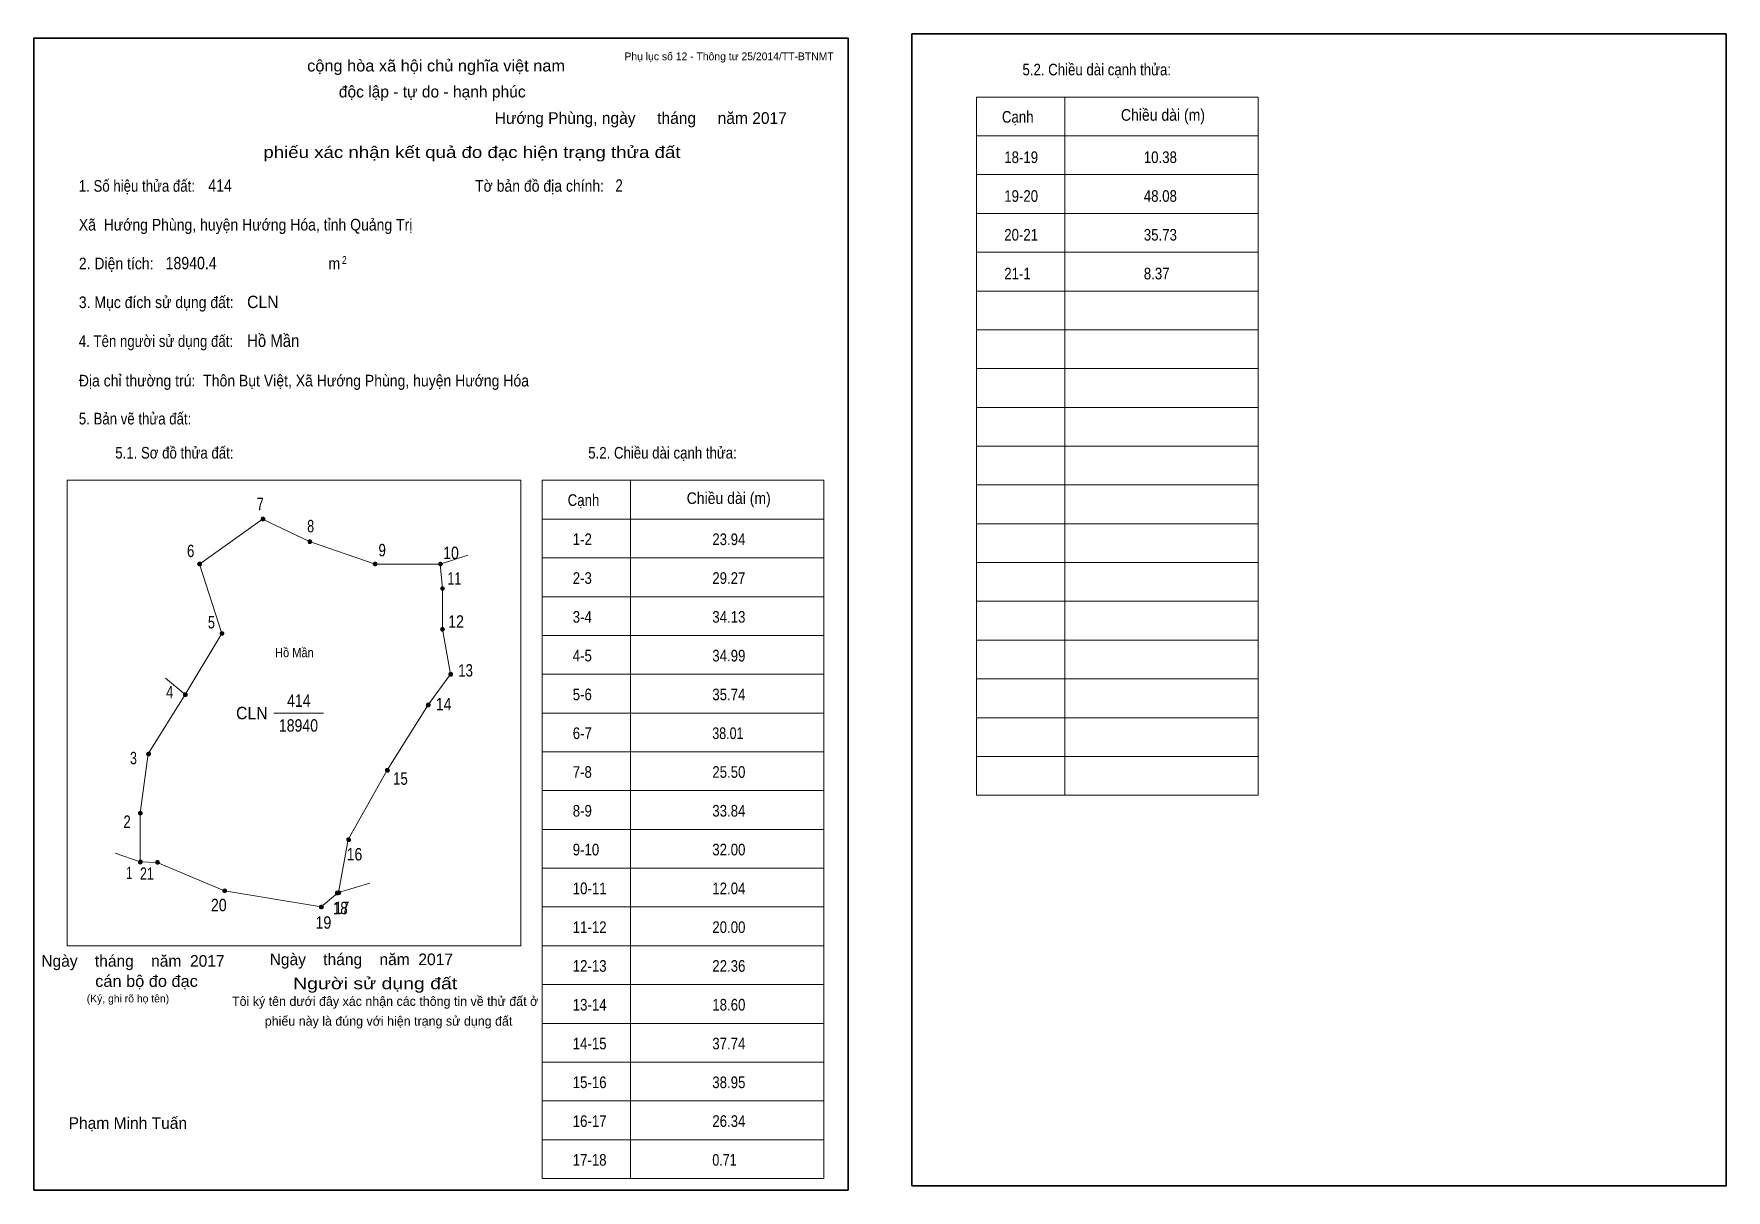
# Model space of a CAD drawing. Header units: centimetres. Extents: x 0 to 43.6, y 0 to 29.8.
import ezdxf
from ezdxf.enums import TextEntityAlignment as Align

# ---------------------------------------------------------------- set-up
doc = ezdxf.new("R2010")
doc.units = ezdxf.units.CM
doc.header["$LTSCALE"] = 0.12
for name, color, linetype in [('30', 7, 'Continuous'), ('34', 7, 'Continuous'), ('62', 7, 'Continuous')]:
    doc.layers.add(name, color=color, linetype=linetype)
for name, color, linetype, lineweight in [('32', 7, 'Continuous', 13), ('33', 7, 'Continuous', 13), ('61', 7, 'Continuous', 13), ('63', 7, 'Continuous', 13)]:
    doc.layers.add(name, color=color, linetype=linetype, lineweight=lineweight)

msp = doc.modelspace()

# ---------------------------------------------------------------- hatches: boundary and pattern name
at = {"layer": '32'}
for points in [[(5.9576, 17.3003, 1), (5.8576, 17.3003, 1)], [(7.1686, 16.7211, 1), (7.0686, 16.7211, 1)], [(4.3254, 16.1419, 1), (4.2254, 16.1419, 1)], [(8.8534, 16.1419, 1), (8.7534, 16.1419, 1)], [(10.5382, 16.1419, 1), (10.4382, 16.1419, 1)], [(10.5909, 15.5101, 1), (10.4909, 15.5101, 1)], [(10.5909, 14.4571, 1), (10.4909, 14.4571, 1)], [(4.9046, 14.3518, 1), (4.8046, 14.3518, 1)], [(10.8015, 13.2988, 1), (10.7015, 13.2988, 1)], [(3.9568, 12.7723, 1), (3.8568, 12.7723, 1)], [(10.2223, 12.509, 1), (10.1223, 12.509, 1)], [(3.0091, 11.2454, 1), (2.9091, 11.2454, 1)], [(9.1693, 10.8242, 1), (9.0693, 10.8242, 1)], [(2.7985, 9.7185, 1), (2.6985, 9.7185, 1)], [(8.1689, 9.0341, 1), (8.0689, 9.0341, 1)], [(2.7985, 8.4581, 1), (2.6985, 8.4581, 1)], [(3.2392, 8.4507, 1), (3.1392, 8.4507, 1)], [(4.9709, 7.7162, 1), (4.8709, 7.7162, 1)], [(7.8799, 7.6599, 1), (7.7799, 7.6599, 1)], [(7.9157, 7.6704, 1), (7.8157, 7.6704, 1)], [(7.4681, 7.3003, 1), (7.3681, 7.3003, 1)]]:
    msp.add_hatch(color=256, dxfattribs=at).paths.add_polyline_path(points)

# ---------------------------------------------------------------- linework, layer by layer
for centre in [(5.9076, 17.3003), (7.1186, 16.7211), (4.2754, 16.1419), (8.8034, 16.1419), (10.4882, 16.1419), (10.5409, 15.5101), (10.5409, 14.4571), (4.8546, 14.3518), (10.7515, 13.2988), (3.9068, 12.7723), (10.1723, 12.509), (2.9591, 11.2454), (9.1193, 10.8242), (2.7485, 9.7185), (8.1189, 9.0341), (2.7485, 8.4581), (3.1892, 8.4507), (4.9209, 7.7162), (7.8299, 7.6599), (7.8657, 7.6704), (7.4181, 7.3003)]:
    msp.add_circle(centre, 0.05, dxfattribs=at)
at = {"layer": '33'}
msp.add_line((6.19, 12.3), (7.47, 12.3), dxfattribs=at)
at = {"layer": '61'}
for p, q in [((10.48, 16.14), (11.19, 16.37)), ((3.9, 12.78), (3.4, 13.2)), ((2.74, 8.46), (2.1, 8.69)), ((7.86, 7.67), (8.67, 7.91))]:
    msp.add_line(p, q, dxfattribs=at)
for points in [[(10.48, 16.14), (8.8, 16.14), (7.11, 16.72), (5.9, 17.3), (4.27, 16.14), (4.85, 14.35), (3.9, 12.78)], [(7.86, 7.67), (8.11, 9.04), (9.11, 10.83), (10.17, 12.51), (10.75, 13.3), (10.54, 14.46), (10.54, 15.51), (10.48, 16.14)], [(3.9, 12.78), (2.95, 11.25), (2.74, 9.72), (2.74, 8.46)], [(2.74, 8.46), (3.18, 8.45), (4.92, 7.72), (7.41, 7.3), (7.83, 7.66), (7.86, 7.67)]]:
    msp.add_lwpolyline(points, dxfattribs=at)
at = {"layer": '63'}
for p, q in [((24.31, 28.18), (31.58, 28.18)), ((24.31, 10.18), (24.31, 28.18)), ((26.59, 10.18), (26.59, 28.18)), ((31.58, 10.18), (31.58, 28.18)), ((24.31, 27.18), (31.58, 27.18)), ((24.31, 26.18), (31.58, 26.18)), ((24.31, 25.18), (31.58, 25.18)), ((24.31, 24.18), (31.58, 24.18)), ((24.31, 23.18), (31.58, 23.18)), ((24.31, 22.18), (31.58, 22.18)), ((24.31, 21.18), (31.58, 21.18)), ((24.31, 20.18), (31.58, 20.18)), ((24.31, 19.18), (31.58, 19.18)), ((0.86, 18.3), (12.56, 18.3)), ((0.86, 6.3), (0.86, 18.3)), ((12.56, 6.3), (12.56, 18.3)), ((13.11, 18.3), (20.38, 18.3)), ((13.11, 0.3), (13.11, 18.3)), ((15.39, 0.3), (15.39, 18.3)), ((20.38, 0.3), (20.38, 18.3)), ((24.31, 18.18), (31.58, 18.18)), ((13.11, 17.3), (20.38, 17.3)), ((24.31, 17.18), (31.58, 17.18)), ((13.11, 16.3), (20.38, 16.3)), ((24.31, 16.18), (31.58, 16.18)), ((13.11, 15.3), (20.38, 15.3)), ((24.31, 15.18), (31.58, 15.18)), ((13.11, 14.3), (20.38, 14.3)), ((24.31, 14.18), (31.58, 14.18)), ((13.11, 13.3), (20.38, 13.3)), ((24.31, 13.18), (31.58, 13.18)), ((13.11, 12.3), (20.38, 12.3)), ((24.31, 12.18), (31.58, 12.18)), ((24.31, 12.18), (31.58, 12.18)), ((13.11, 11.3), (20.38, 11.3)), ((24.31, 11.18), (31.58, 11.18)), ((13.11, 10.3), (20.38, 10.3)), ((24.31, 10.18), (31.58, 10.18)), ((13.11, 9.3), (20.38, 9.3)), ((13.11, 8.3), (20.38, 8.3)), ((13.11, 7.3), (20.38, 7.3)), ((0.86, 6.3), (12.56, 6.3)), ((13.11, 6.3), (20.38, 6.3)), ((13.11, 5.3), (20.38, 5.3)), ((13.11, 4.3), (20.38, 4.3)), ((13.11, 3.3), (20.38, 3.3)), ((13.11, 2.3), (20.38, 2.3)), ((13.11, 2.3), (20.38, 2.3)), ((13.11, 1.3), (20.38, 1.3)), ((13.11, 0.3), (20.38, 0.3))]:
    msp.add_line(p, q, dxfattribs=at)
at = {"layer": '63', "lineweight": 35}
for points in [[(0, 0), (0, 29.7), (21, 29.7), (21, 0)], [(22.65, 0.11), (22.65, 29.81), (43.65, 29.81), (43.65, 0.11)]]:
    msp.add_lwpolyline(points, close=True, dxfattribs=at)

# ---------------------------------------------------------------- texts
at = {"layer": '30'}
for s, width, p in [('18-19', 0.85, (25.03, 26.48)), ('10.38', 0.85, (28.63, 26.48)), ('19-20', 0.85, (25.03, 25.48)), ('48.08', 0.85, (28.63, 25.48)), ('20-21', 0.85, (25.03, 24.48)), ('35.73', 0.85, (28.63, 24.48)), ('21-1', 0.85, (25.03, 23.48)), ('8.37', 0.85, (28.63, 23.48)), ('1-2', 0.85, (13.9, 16.63)), ('23.94', 0.85, (17.5, 16.63)), ('2-3', 0.85, (13.9, 15.63)), ('29.27', 0.85, (17.5, 15.63)), ('3-4', 0.85, (13.9, 14.63)), ('34.13', 0.85, (17.5, 14.63)), ('4-5', 0.85, (13.9, 13.63)), ('34.99', 0.85, (17.5, 13.63)), ('5-6', 0.85, (13.9, 12.63)), ('35.74', 0.85, (17.5, 12.63)), ('6-7', 0.85, (13.9, 11.63)), ('38.01', 0.8, (17.5, 11.63)), ('7-8', 0.85, (13.9, 10.63)), ('25.50', 0.85, (17.5, 10.63)), ('8-9', 0.85, (13.9, 9.63)), ('33.84', 0.85, (17.5, 9.63)), ('9-10', 0.85, (13.9, 8.63)), ('32.00', 0.85, (17.5, 8.63)), ('10-11', 0.85, (13.9, 7.63)), ('12.04', 0.85, (17.5, 7.63)), ('11-12', 0.85, (13.9, 6.63)), ('20.00', 0.85, (17.5, 6.63)), ('12-13', 0.85, (13.9, 5.63)), ('22.36', 0.85, (17.5, 5.63)), ('13-14', 0.85, (13.9, 4.63)), ('18.60', 0.85, (17.5, 4.63)), ('14-15', 0.85, (13.9, 3.63)), ('37.74', 0.85, (17.5, 3.63)), ('15-16', 0.85, (13.9, 2.63)), ('38.95', 0.85, (17.5, 2.63)), ('16-17', 0.85, (13.9, 1.63)), ('26.34', 0.85, (17.5, 1.63)), ('17-18', 0.85, (13.9, 0.63)), ('0.71', 0.8, (17.5, 0.63))]:
    msp.add_text(s, height=0.3, dxfattribs=dict(at, width=width)).set_placement(p)
at = {"layer": '32'}
for s, width, p in [('7', 0.75, (5.84, 17.53)), ('8', 0.75, (7.14, 16.96)), ('6', 0.8, (4.045, 16.32)), ('9', 0.8, (8.985, 16.34)), ('10', 0.85, (10.76, 16.27)), ('11', 0.75, (10.845, 15.61)), ('5', 0.75, (4.58, 14.48)), ('12', 0.85, (10.89, 14.5)), ('13', 0.8, (11.135, 13.24)), ('4', 0.8, (3.505, 12.68)), ('14', 0.85, (10.57, 12.37)), ('3', 0.75, (2.57, 10.98)), ('15', 0.8, (9.455, 10.45)), ('2', 0.8, (2.405, 9.34)), ('16', 0.85, (8.27, 8.5)), ('1', 0.65, (2.46, 8.02)), ('21', 0.75, (2.915, 8)), ('20', 0.85, (4.77, 7.19)), ('18', 0.8, (7.905, 7.11)), ('17', 0.8, (7.945, 7.12)), ('19', 0.85, (7.47, 6.74))]:
    msp.add_text(s, height=0.32, dxfattribs=dict(at, width=width)).set_placement(p, align=Align.CENTER)
at = {"layer": '33', "width": 0.85}
for s, p in [('414', (6.835, 12.46)), ('18940', (6.825, 11.82))]:
    msp.add_text(s, height=0.32, dxfattribs=at).set_placement(p, align=Align.CENTER)
at = {"layer": '33', "width": 0.95}
msp.add_text('CLN', height=0.32, dxfattribs=at).set_placement((6.03, 12.14), align=Align.RIGHT)
at = {"layer": '34'}
for s, width, p in [('414', 0.85, (4.5, 25.74)), ('2', 0.8, (15, 25.74)), ('18940.4', 0.85, (3.4, 23.74)), ('CLN', 0.95, (5.5, 22.74)), ('Hồ Mần', 0.9, (5.5, 21.74))]:
    msp.add_text(s, height=0.32, dxfattribs=dict(at, width=width)).set_placement(p)
at = {"layer": '62', "width": 0.9}
msp.add_text('Hồ Mần', height=0.2369, dxfattribs=at).set_placement((6.72, 13.74), align=Align.CENTER)
at = {"layer": '63'}
for s, height, p in [('Phụ lục số 12 - Thông tư 25/2014/TT-BTNMT', 0.2, (20.63, 29.13)), ('Ngày    tháng    năm  2017', 0.3, (10.81, 5.8)), ('Ngày    tháng    năm  2017', 0.3, (4.92, 5.76)), ('(Ký, ghi rõ họ tên)', 0.2, (3.49, 4.84))]:
    msp.add_text(s, height=height, dxfattribs=at).set_placement(p, align=Align.RIGHT)
at = {"layer": '63', "width": 1.05}
msp.add_text('cộng hòa xã hội chủ nghĩa việt nam', height=0.3, dxfattribs=at).set_placement((10.375, 28.84), align=Align.CENTER)
at = {"layer": '63'}
for s, height, width, p in [('5.2. Chiều dài cạnh thửa:', 0.3, 0.85, (25.5, 28.74)), ('Cạnh', 0.3, 0.85, (24.97, 27.52)), ('Chiều dài (m)', 0.3, 0.9, (28.04, 27.57)), ('1. Số hiệu thửa đất:', 0.3, 0.85, (1.16, 25.74)), ('Tờ bản đồ địa chính:', 0.3, 0.9, (11.38, 25.74)), ('Xã  Hướng Phùng, huyện Hướng Hóa, tỉnh Quảng Trị', 0.3, 0.9, (1.16, 24.74)), ('2. Diện tích:', 0.3, 0.9, (1.16, 23.74)), ('2', 0.2, 0.8, (7.95, 23.88)), ('m', 0.3, 0.9, (7.6, 23.74)), ('3. Mục đích sử dụng đất:', 0.3, 0.9, (1.16, 22.74)), ('4. Tên người sử dụng đất:', 0.3, 0.85, (1.16, 21.74)), ('Địa chỉ thường trú:  Thôn Bụt Việt, Xã Hướng Phùng, huyện Hướng Hóa', 0.3, 0.9, (1.16, 20.72)), ('5. Bản vẽ thửa đất:', 0.3, 0.85, (1.16, 19.74)), ('5.1. Sơ đồ thửa đất:', 0.3, 0.85, (2.1, 18.86)), ('5.2. Chiều dài cạnh thửa:', 0.3, 0.85, (14.3, 18.86)), ('Cạnh', 0.3, 0.85, (13.77, 17.64)), ('Chiều dài (m)', 0.3, 0.9, (16.84, 17.69))]:
    msp.add_text(s, height=height, dxfattribs=dict(at, width=width)).set_placement(p)
for s, height, p in [('độc lập - tự do - hạnh phúc', 0.3, (10.275, 28.17)), ('Hướng Phùng, ngày     tháng     năm 2017', 0.3, (15.655, 27.49)), ('Tôi ký tên dưới đây xác nhận các thông tin về thử đất ở ', 0.24, (9.105, 4.75)), ('phiếu này là đúng với hiện trạng sử dụng đất', 0.24, (9.15, 4.24)), ('Phạm Minh Tuấn', 0.3, (2.425, 1.58))]:
    msp.add_text(s, height=height, dxfattribs=at).set_placement(p, align=Align.CENTER)
for s, width, p in [('phiếu xác nhận kết quả đo đạc hiện trạng thửa đất', 1.2, (16.68, 26.61)), ('cán bộ đo đạc', 1.05, (4.23, 5.24)), ('Người sử dụng đất', 1.25, (10.92, 5.18))]:
    msp.add_text(s, height=0.3, dxfattribs=dict(at, width=width)).set_placement(p, align=Align.RIGHT)

doc.saveas('drawing.dxf')
